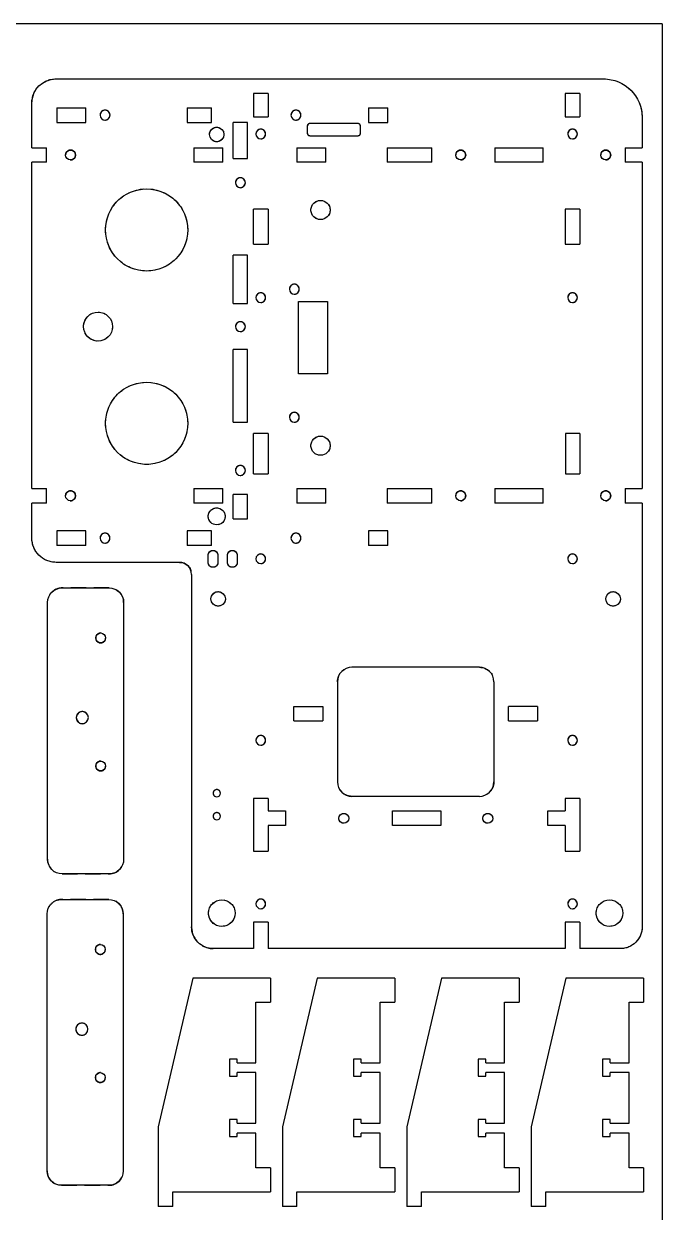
# Model space of a CAD drawing. Header units: millimetres. Extents: x -2614 to 1371, y 670 to 4202.
# Drawn here: x -185.1 to 79.1, y 1061.4 to 1553 of the extents above; entities that cross this region are included whole.
import ezdxf

# ---------------------------------------------------------------- set-up
doc = ezdxf.new("R2010")
doc.units = ezdxf.units.MM
doc.linetypes.add('HIDDEN', pattern=[9.525, 6.35, -3.175])
doc.layers.get('0').update_dxf_attribs({"lineweight": 70})
doc.layers.add('Hidden', color=7, linetype='HIDDEN', lineweight=70)

msp = doc.modelspace()

# ---------------------------------------------------------------- linework, layer by layer
at = {"color": 7, "lineweight": -3}
for p, q in [((79.07, 1553.05), (-1140.13, 1553.05)), ((79.07, 1553.05), (79.07, 670.4)), ((-171.76, 1530.24), (54.75, 1530.24)), ((-181.76, 1501.75), (-181.76, 1520.24)), ((-90.05, 1524.24), (-90.05, 1514.49)), ((-84.05, 1524.24), (-90.05, 1524.24)), ((-84.05, 1524.24), (-84.05, 1514.49)), ((38.95, 1524.24), (38.95, 1514.49)), ((44.95, 1524.24), (38.95, 1524.24)), ((44.95, 1524.24), (44.95, 1514.49)), ((-171.48, 1518.25), (-159.48, 1518.25)), ((-171.48, 1518.25), (-171.48, 1512.25)), ((-159.48, 1512.25), (-159.48, 1518.25)), ((-117.48, 1518.25), (-107.48, 1518.25)), ((-117.48, 1518.25), (-117.48, 1512.25)), ((-107.48, 1512.25), (-107.48, 1518.25)), ((-90.05, 1514.49), (-84.05, 1514.49)), ((-42.49, 1518.25), (-34.49, 1518.25)), ((-42.49, 1518.25), (-42.49, 1512.25)), ((-34.49, 1512.25), (-34.49, 1518.25)), ((38.95, 1514.49), (44.95, 1514.49)), ((-171.48, 1512.25), (-159.48, 1512.25)), ((-117.48, 1512.25), (-107.48, 1512.25)), ((-98.48, 1497.25), (-98.48, 1512.25)), ((-92.48, 1512.25), (-98.48, 1512.25)), ((-92.48, 1497.25), (-92.48, 1512.25)), ((-67.78, 1510.75), (-67.78, 1507.75)), ((-46.78, 1511.75), (-66.78, 1511.75)), ((-45.78, 1507.75), (-45.78, 1510.75)), ((-42.49, 1512.25), (-34.49, 1512.25)), ((70.75, 1514.24), (70.75, 1501.75)), ((-66.78, 1506.75), (-46.78, 1506.75)), ((-181.76, 1501.75), (-175.76, 1501.75)), ((-175.76, 1495.75), (-175.76, 1501.75)), ((-114.76, 1501.75), (-102.76, 1501.75)), ((-114.76, 1501.75), (-114.76, 1495.75)), ((-102.76, 1495.75), (-102.76, 1501.75)), ((-72.18, 1501.75), (-60.18, 1501.75)), ((-72.18, 1501.75), (-72.18, 1495.75)), ((-60.18, 1495.75), (-60.18, 1501.75)), ((-34.75, 1501.75), (-16.3, 1501.75)), ((-34.75, 1501.75), (-34.75, 1495.75)), ((-16.3, 1495.75), (-16.3, 1501.75)), ((9.75, 1501.75), (29.75, 1501.75)), ((9.75, 1501.75), (9.75, 1495.75)), ((29.75, 1495.75), (29.75, 1501.75)), ((63.75, 1501.75), (70.75, 1501.75)), ((63.75, 1501.75), (63.75, 1495.75)), ((-175.76, 1495.75), (-181.76, 1495.75)), ((-181.76, 1360.75), (-181.76, 1495.75)), ((-102.76, 1495.75), (-114.76, 1495.75)), ((-98.48, 1497.25), (-92.48, 1497.25)), ((-60.18, 1495.75), (-72.18, 1495.75)), ((-16.3, 1495.75), (-34.75, 1495.75)), ((29.75, 1495.75), (9.75, 1495.75)), ((70.75, 1495.75), (63.75, 1495.75)), ((70.75, 1495.75), (70.75, 1360.75)), ((-90.05, 1461.8), (-90.05, 1476.39)), ((-84.05, 1476.39), (-90.05, 1476.39)), ((-84.05, 1476.39), (-84.05, 1461.8)), ((38.95, 1476.39), (38.95, 1461.8)), ((44.95, 1476.39), (38.95, 1476.39)), ((44.95, 1476.39), (44.95, 1461.8)), ((-90.05, 1461.8), (-84.05, 1461.8)), ((38.95, 1461.8), (44.95, 1461.8)), ((-98.48, 1437.25), (-98.48, 1457.25)), ((-92.48, 1457.25), (-98.48, 1457.25)), ((-92.48, 1437.25), (-92.48, 1457.25)), ((-98.48, 1437.25), (-92.48, 1437.25)), ((-71.49, 1408.21), (-71.49, 1438.21)), ((-71.49, 1438.21), (-59.49, 1438.21)), ((-59.49, 1438.21), (-59.49, 1408.21)), ((-98.48, 1388.25), (-98.48, 1418.25)), ((-92.48, 1418.25), (-98.48, 1418.25)), ((-92.48, 1388.25), (-92.48, 1418.25)), ((-59.49, 1408.21), (-71.49, 1408.21)), ((-98.48, 1388.25), (-92.48, 1388.25)), ((-90.05, 1366.78), (-90.05, 1383.52)), ((-84.05, 1383.52), (-90.05, 1383.52)), ((-84.05, 1383.52), (-84.05, 1366.78)), ((39.05, 1383.52), (39.05, 1366.78)), ((44.95, 1383.52), (39.05, 1383.52)), ((44.95, 1383.52), (44.95, 1366.78)), ((-90.05, 1366.78), (-84.05, 1366.78)), ((39.05, 1366.78), (44.95, 1366.78)), ((-181.76, 1360.75), (-175.76, 1360.75)), ((-175.76, 1354.75), (-175.76, 1360.75)), ((-114.76, 1360.75), (-102.76, 1360.75)), ((-114.76, 1360.75), (-114.76, 1354.75)), ((-102.76, 1354.75), (-102.76, 1360.75)), ((-98.48, 1348.25), (-98.48, 1358.25)), ((-92.48, 1358.25), (-98.48, 1358.25)), ((-92.48, 1348.25), (-92.48, 1358.25)), ((-72.18, 1360.75), (-60.18, 1360.75)), ((-72.18, 1360.75), (-72.18, 1354.75)), ((-60.18, 1354.75), (-60.18, 1360.75)), ((-34.75, 1360.75), (-16.3, 1360.75)), ((-34.75, 1360.75), (-34.75, 1354.75)), ((-16.3, 1354.75), (-16.3, 1360.75)), ((9.75, 1360.75), (29.75, 1360.75)), ((9.75, 1360.75), (9.75, 1354.75)), ((29.75, 1354.75), (29.75, 1360.75)), ((63.75, 1360.75), (70.75, 1360.75)), ((63.75, 1360.75), (63.75, 1354.75)), ((-175.76, 1354.75), (-181.76, 1354.75)), ((-181.76, 1340.23), (-181.76, 1354.75)), ((-102.76, 1354.75), (-114.76, 1354.75)), ((-60.18, 1354.75), (-72.18, 1354.75)), ((-16.3, 1354.75), (-34.75, 1354.75)), ((29.75, 1354.75), (9.75, 1354.75)), ((70.75, 1354.75), (63.75, 1354.75)), ((70.75, 1354.75), (70.75, 1179.41)), ((-98.48, 1348.25), (-92.48, 1348.25)), ((-159.48, 1343.25), (-171.48, 1343.25)), ((-171.48, 1343.25), (-171.48, 1337.25)), ((-159.48, 1337.25), (-159.48, 1343.25)), ((-107.48, 1343.25), (-117.48, 1343.25)), ((-117.48, 1343.25), (-117.48, 1337.25)), ((-107.48, 1337.25), (-107.48, 1343.25)), ((-34.49, 1343.25), (-42.49, 1343.25)), ((-42.49, 1343.25), (-42.49, 1337.25)), ((-34.49, 1337.25), (-34.49, 1343.25)), ((-159.48, 1337.25), (-171.48, 1337.25)), ((-107.48, 1337.25), (-117.48, 1337.25)), ((-108.81, 1330.17), (-108.81, 1333.17)), ((-104.81, 1333.17), (-104.81, 1330.17)), ((-100.81, 1330.17), (-100.81, 1333.17)), ((-96.81, 1333.17), (-96.81, 1330.17)), ((-34.49, 1337.25), (-42.49, 1337.25)), ((-120.68, 1330.23), (-171.76, 1330.23)), ((-115.68, 1325.23), (-115.68, 1179.41)), ((-169.28, 1319.64), (-149.78, 1319.64)), ((-175.28, 1207.36), (-175.28, 1313.64)), ((-143.78, 1313.64), (-143.78, 1207.36)), ((3.42, 1286.83), (-49.32, 1286.83)), ((-55.32, 1280.83), (-55.32, 1270.25)), ((9.42, 1280.83), (9.42, 1239.4)), ((-73.32, 1270.65), (-61.32, 1270.65)), ((-73.32, 1264.65), (-73.32, 1270.65)), ((-61.32, 1270.65), (-61.32, 1264.65)), ((-55.32, 1270.25), (-55.32, 1239.4)), ((27.42, 1270.65), (15.42, 1270.65)), ((15.42, 1264.65), (15.42, 1270.65)), ((27.42, 1270.65), (27.42, 1264.65)), ((-73.32, 1264.65), (-61.32, 1264.65)), ((15.42, 1264.65), (27.42, 1264.65)), ((-90.05, 1232.55), (-90.05, 1210.7)), ((-84.05, 1232.55), (-90.05, 1232.55)), ((-84.05, 1232.55), (-84.05, 1227.4)), ((3.42, 1233.4), (-49.32, 1233.4)), ((38.95, 1232.55), (38.95, 1227.4)), ((44.95, 1232.55), (38.95, 1232.55)), ((44.95, 1232.55), (44.95, 1210.7)), ((-84.05, 1227.4), (-76.81, 1227.4)), ((-76.81, 1227.4), (-76.81, 1221.4)), ((-32.56, 1221.4), (-32.56, 1227.4)), ((-32.56, 1227.4), (-12.56, 1227.4)), ((-12.56, 1227.4), (-12.56, 1221.4)), ((31.7, 1221.4), (31.7, 1227.4)), ((31.7, 1227.4), (38.95, 1227.4)), ((-84.05, 1221.4), (-84.05, 1210.7)), ((-76.81, 1221.4), (-84.05, 1221.4)), ((-12.56, 1221.4), (-32.56, 1221.4)), ((38.97, 1221.4), (31.7, 1221.4)), ((38.97, 1221.4), (38.97, 1210.7)), ((-90.05, 1210.7), (-84.05, 1210.7)), ((38.97, 1210.7), (44.95, 1210.7)), ((-149.78, 1201.36), (-169.28, 1201.36)), ((-169.44, 1190.76), (-149.94, 1190.76)), ((-175.44, 1078.48), (-175.44, 1184.76)), ((-143.94, 1184.76), (-143.94, 1078.48)), ((-90.05, 1181.41), (-90.05, 1170.41)), ((-84.05, 1181.41), (-90.05, 1181.41)), ((-84.05, 1181.41), (-84.05, 1170.41)), ((38.95, 1181.41), (38.95, 1170.41)), ((44.95, 1181.41), (38.95, 1181.41)), ((44.95, 1181.41), (44.95, 1170.41)), ((-90.05, 1170.41), (-106.68, 1170.41)), ((38.95, 1170.41), (-84.05, 1170.41)), ((61.75, 1170.41), (44.95, 1170.41)), ((-115.12, 1158.25), (-129.45, 1096.73)), ((-83.02, 1158.25), (-115.12, 1158.25)), ((-83.02, 1158.25), (-83.02, 1148.25)), ((-63.74, 1158.25), (-78.07, 1096.73)), ((-31.64, 1158.25), (-63.74, 1158.25)), ((-31.64, 1158.25), (-31.64, 1148.25)), ((-12.26, 1158.25), (-26.59, 1096.73)), ((19.84, 1158.25), (-12.26, 1158.25)), ((19.84, 1158.25), (19.84, 1148.25)), ((39.23, 1158.25), (24.9, 1096.73)), ((71.33, 1158.25), (39.23, 1158.25)), ((71.33, 1158.25), (71.33, 1148.25)), ((-89.02, 1123.2), (-89.02, 1148.25)), ((-89.02, 1148.25), (-83.02, 1148.25)), ((-37.64, 1123.2), (-37.64, 1148.25)), ((-37.64, 1148.25), (-31.64, 1148.25)), ((13.84, 1123.2), (13.84, 1148.25)), ((13.84, 1148.25), (19.84, 1148.25)), ((65.33, 1123.2), (65.33, 1148.25)), ((65.33, 1148.25), (71.33, 1148.25)), ((-100.02, 1124.65), (-100.02, 1117.65)), ((-96.82, 1124.65), (-100.02, 1124.65)), ((-96.82, 1123.2), (-96.82, 1124.65)), ((-96.82, 1123.2), (-89.02, 1123.2)), ((-48.64, 1124.65), (-48.64, 1117.65)), ((-45.44, 1124.65), (-48.64, 1124.65)), ((-45.44, 1123.2), (-45.44, 1124.65)), ((-45.44, 1123.2), (-37.64, 1123.2)), ((2.84, 1124.65), (2.84, 1117.65)), ((6.04, 1124.65), (2.84, 1124.65)), ((6.04, 1123.2), (6.04, 1124.65)), ((6.04, 1123.2), (13.84, 1123.2)), ((54.33, 1124.65), (54.33, 1117.65)), ((57.53, 1124.65), (54.33, 1124.65)), ((57.53, 1123.2), (57.53, 1124.65)), ((57.53, 1123.2), (65.33, 1123.2)), ((-100.02, 1117.65), (-96.82, 1117.65)), ((-96.82, 1117.65), (-96.82, 1119.1)), ((-89.02, 1119.1), (-96.82, 1119.1)), ((-89.02, 1098.2), (-89.02, 1119.1)), ((-48.64, 1117.65), (-45.44, 1117.65)), ((-45.44, 1117.65), (-45.44, 1119.1)), ((-37.64, 1119.1), (-45.44, 1119.1)), ((-37.64, 1098.2), (-37.64, 1119.1)), ((2.84, 1117.65), (6.04, 1117.65)), ((6.04, 1117.65), (6.04, 1119.1)), ((13.84, 1119.1), (6.04, 1119.1)), ((13.84, 1098.2), (13.84, 1119.1)), ((54.33, 1117.65), (57.53, 1117.65)), ((57.53, 1117.65), (57.53, 1119.1)), ((65.33, 1119.1), (57.53, 1119.1)), ((65.33, 1098.2), (65.33, 1119.1)), ((-129.45, 1096.73), (-129.45, 1063.75)), ((-100.02, 1099.65), (-100.02, 1092.65)), ((-96.82, 1099.65), (-100.02, 1099.65)), ((-96.82, 1098.2), (-96.82, 1099.65)), ((-96.82, 1098.2), (-89.02, 1098.2)), ((-78.07, 1096.73), (-78.07, 1063.75)), ((-48.64, 1099.65), (-48.64, 1092.65)), ((-45.44, 1099.65), (-48.64, 1099.65)), ((-45.44, 1098.2), (-45.44, 1099.65)), ((-45.44, 1098.2), (-37.64, 1098.2)), ((-26.59, 1096.73), (-26.59, 1063.75)), ((2.84, 1099.65), (2.84, 1092.65)), ((6.04, 1099.65), (2.84, 1099.65)), ((6.04, 1098.2), (6.04, 1099.65)), ((6.04, 1098.2), (13.84, 1098.2)), ((24.9, 1096.73), (24.9, 1063.75)), ((54.33, 1099.65), (54.33, 1092.65)), ((57.53, 1099.65), (54.33, 1099.65)), ((57.53, 1098.2), (57.53, 1099.65)), ((57.53, 1098.2), (65.33, 1098.2)), ((-100.02, 1092.65), (-96.82, 1092.65)), ((-96.82, 1092.65), (-96.82, 1094.1)), ((-89.02, 1094.1), (-96.82, 1094.1)), ((-89.02, 1079.75), (-89.02, 1094.1)), ((-48.64, 1092.65), (-45.44, 1092.65)), ((-45.44, 1092.65), (-45.44, 1094.1)), ((-37.64, 1094.1), (-45.44, 1094.1)), ((-37.64, 1079.75), (-37.64, 1094.1)), ((2.84, 1092.65), (6.04, 1092.65)), ((6.04, 1092.65), (6.04, 1094.1)), ((13.84, 1094.1), (6.04, 1094.1)), ((13.84, 1079.75), (13.84, 1094.1)), ((54.33, 1092.65), (57.53, 1092.65)), ((57.53, 1092.65), (57.53, 1094.1)), ((65.33, 1094.1), (57.53, 1094.1)), ((65.33, 1079.75), (65.33, 1094.1)), ((-83.02, 1079.75), (-89.02, 1079.75)), ((-83.02, 1079.75), (-83.02, 1069.75)), ((-31.64, 1079.75), (-37.64, 1079.75)), ((-31.64, 1079.75), (-31.64, 1069.75)), ((19.84, 1079.75), (13.84, 1079.75)), ((19.84, 1079.75), (19.84, 1069.75)), ((71.33, 1079.75), (65.33, 1079.75)), ((71.33, 1079.75), (71.33, 1069.75)), ((-149.94, 1072.48), (-169.44, 1072.48)), ((-123.45, 1069.75), (-83.02, 1069.75)), ((-123.45, 1063.75), (-123.45, 1069.75)), ((-72.07, 1069.75), (-31.64, 1069.75)), ((-72.07, 1063.75), (-72.07, 1069.75)), ((-20.59, 1069.75), (19.84, 1069.75)), ((-20.59, 1063.75), (-20.59, 1069.75)), ((30.9, 1069.75), (71.33, 1069.75)), ((30.9, 1063.75), (30.9, 1069.75)), ((-123.45, 1063.75), (-129.45, 1063.75)), ((-72.07, 1063.75), (-78.07, 1063.75)), ((-20.59, 1063.75), (-26.59, 1063.75)), ((30.9, 1063.75), (24.9, 1063.75))]:
    msp.add_line(p, q, dxfattribs=at)
at = {"color": 7, "lineweight": -3, "extrusion": (0, 0, -1)}
for centre, major_axis, start_param, end_param in [((-171.76, 1520.24), (10, 0), 3.141536, 4.712332), ((54.75, 1514.24), (16, 0), 4.712332, 6.283128), ((-171.76, 1340.23), (10, 0), 1.570739, 3.141536), ((-106.81, 1333.17), (2, 0), 3.141536, 6.283128), ((-98.81, 1333.17), (2, 0), 3.141536, 6.283128), ((-106.81, 1330.17), (2, 0), 6.283128, 9.424721), ((-98.81, 1330.17), (2, 0), 6.283128, 9.424721), ((-169.28, 1313.64), (-6, 0), 0, 1.570796), ((-149.78, 1313.64), (-6, 0), 1.570796, 3.141593), ((-169.28, 1207.36), (-6, 0), 4.712389, 6.283185), ((-149.78, 1207.36), (-6, 0), 3.141593, 4.712389), ((-169.44, 1184.76), (-6, 0), 0, 1.570796), ((-149.94, 1184.76), (-6, 0), 1.570796, 3.141593), ((-106.68, 1179.41), (9, 0), 1.570739, 3.141536), ((61.75, 1179.41), (9, 0), 6.283128, 7.853925), ((-169.44, 1078.48), (-6, 0), 4.712389, 6.283185), ((-149.94, 1078.48), (-6, 0), 3.141593, 4.712389)]:
    msp.add_ellipse(centre, major_axis=major_axis, ratio=1, start_param=start_param, end_param=end_param, dxfattribs=at)
for centre, major_axis in [((-151.48, 1515.25), (2.05, 0)), ((-72.49, 1515.25), (2.05, 0)), ((-87.05, 1507.44), (2, 0)), ((41.95, 1507.44), (2, 0)), ((-95.48, 1487.29), (2.05, 0)), ((-87.05, 1439.75), (2, 0)), ((-73.15, 1443.24), (2.05, 0)), ((41.95, 1439.75), (2, 0)), ((-95.48, 1427.75), (2.05, 0)), ((-73.15, 1390.25), (2.05, 0)), ((-95.48, 1368.25), (2.05, 0)), ((-151.49, 1340.25), (2.05, 0)), ((-72.49, 1340.25), (2.05, 0)), ((-87.05, 1331.68), (2, 0)), ((41.95, 1331.68), (2, 0)), ((-160.89, 1265.98), (-2.5, 0)), ((-87.05, 1256.58), (2, 0)), ((41.95, 1256.58), (2, 0)), ((-105.25, 1234.71), (1.5, 0)), ((-105.25, 1225.19), (1.5, 0)), ((-87.05, 1188.91), (2, 0)), ((41.95, 1188.91), (2, 0)), ((-161.06, 1137.1), (-2.5, 0))]:
    msp.add_ellipse(centre, major_axis=major_axis, ratio=1, dxfattribs=at)
at = {"color": 7, "lineweight": -3}
for centre, major_axis in [((-105.28, 1507.25), (-3, 0)), ((-165.76, 1498.75), (-2.05, 0)), ((-4.31, 1498.75), (-2.05, 0)), ((55.69, 1498.75), (-2.05, 0)), ((-134.28, 1467.75), (-17, 0)), ((-62.32, 1476), (-3.97, 0)), ((-154.38, 1427.75), (-6, 0)), ((-134.28, 1387.75), (-17, 0)), ((-62.32, 1378.48), (-3.97, 0)), ((-165.76, 1357.75), (-2.05, 0)), ((-4.31, 1357.75), (-2.05, 0)), ((55.69, 1357.75), (-2.05, 0)), ((-105.28, 1349.25), (-3.5, 0)), ((-104.68, 1315.11), (-3, 0)), ((58.75, 1315.11), (-3, 0)), ((-153.28, 1298.95), (2.05, 0)), ((-153.28, 1245.95), (2.05, 0)), ((-52.68, 1224.3), (-2.05, 0)), ((6.89, 1224.3), (-2.05, 0)), ((-103.18, 1185.11), (-5.5, 0)), ((57.25, 1185.11), (-5.5, 0)), ((-153.44, 1170.06), (2.05, 0)), ((-153.44, 1117.06), (2.05, 0))]:
    msp.add_ellipse(centre, major_axis=major_axis, ratio=1, dxfattribs=at)
for centre, major_axis, start_param, end_param in [((-66.78, 1510.75), (-1, 0), 4.712446, 6.283242), ((-46.78, 1510.75), (-1, 0), 3.14165, 4.712446), ((-66.78, 1507.75), (-1, 0), 0.000057, 1.570853), ((-46.78, 1507.75), (-1, 0), 1.570853, 3.14165), ((-120.68, 1325.23), (-5, 0), 3.14165, 4.712446), ((-49.32, 1280.83), (-6, 0), 4.712446, 6.283242), ((3.42, 1280.83), (-6, 0), 3.14165, 4.712446), ((-49.32, 1239.4), (-6, 0), 0.000057, 1.570853), ((3.42, 1239.4), (-6, 0), 1.570853, 3.14165)]:
    msp.add_ellipse(centre, major_axis=major_axis, ratio=1, start_param=start_param, end_param=end_param, dxfattribs=at)
at = {"layer": 'Hidden', "lineweight": -3}
for p, q in [((-171.76, 1530.24), (54.75, 1530.24)), ((-171.76, 1530.24), (-171.76, 1530.24)), ((54.75, 1530.24), (54.75, 1530.24)), ((-181.76, 1520.24), (-181.76, 1520.24)), ((-84.05, 1524.24), (-90.05, 1524.24)), ((-90.05, 1524.24), (-90.05, 1524.24)), ((-84.05, 1524.24), (-84.05, 1524.24)), ((44.95, 1524.24), (38.95, 1524.24)), ((38.95, 1524.24), (38.95, 1524.24)), ((44.95, 1524.24), (44.95, 1524.24)), ((-171.48, 1518.25), (-159.48, 1518.25)), ((-171.48, 1518.25), (-171.48, 1518.25)), ((-159.48, 1518.25), (-159.48, 1518.25)), ((-117.48, 1518.25), (-107.48, 1518.25)), ((-117.48, 1518.25), (-117.48, 1518.25)), ((-107.48, 1518.25), (-107.48, 1518.25)), ((-90.05, 1514.49), (-84.05, 1514.49)), ((-90.05, 1514.49), (-90.05, 1514.49)), ((-84.05, 1514.49), (-84.05, 1514.49)), ((-42.49, 1518.25), (-34.49, 1518.25)), ((-42.49, 1518.25), (-42.49, 1518.25)), ((-34.49, 1518.25), (-34.49, 1518.25)), ((38.95, 1514.49), (44.95, 1514.49)), ((38.95, 1514.49), (38.95, 1514.49)), ((44.95, 1514.49), (44.95, 1514.49)), ((-171.48, 1512.25), (-159.48, 1512.25)), ((-171.48, 1512.25), (-171.48, 1512.25)), ((-159.48, 1512.25), (-159.48, 1512.25)), ((-117.48, 1512.25), (-107.48, 1512.25)), ((-117.48, 1512.25), (-117.48, 1512.25)), ((-107.48, 1512.25), (-107.48, 1512.25)), ((-98.48, 1512.25), (-98.48, 1512.25)), ((-92.48, 1512.25), (-98.48, 1512.25)), ((-92.48, 1512.25), (-92.48, 1512.25)), ((-67.78, 1510.75), (-67.78, 1510.75)), ((-46.78, 1511.75), (-66.78, 1511.75)), ((-66.78, 1511.75), (-66.78, 1511.75)), ((-46.78, 1511.75), (-46.78, 1511.75)), ((-45.78, 1510.75), (-45.78, 1510.75)), ((-42.49, 1512.25), (-34.49, 1512.25)), ((-42.49, 1512.25), (-42.49, 1512.25)), ((-34.49, 1512.25), (-34.49, 1512.25)), ((70.75, 1514.24), (70.75, 1514.24)), ((-89.05, 1507.44), (-89.05, 1507.44)), ((-85.05, 1507.44), (-85.05, 1507.44)), ((-67.78, 1507.75), (-67.78, 1507.75)), ((-66.78, 1506.75), (-66.78, 1506.75)), ((-66.78, 1506.75), (-46.78, 1506.75)), ((-46.78, 1506.75), (-46.78, 1506.75)), ((-45.78, 1507.75), (-45.78, 1507.75)), ((39.95, 1507.44), (39.95, 1507.44)), ((43.95, 1507.44), (43.95, 1507.44)), ((-181.76, 1501.75), (-175.76, 1501.75)), ((-181.76, 1501.75), (-181.76, 1501.75)), ((-175.76, 1501.75), (-175.76, 1501.75)), ((-114.76, 1501.75), (-102.76, 1501.75)), ((-114.76, 1501.75), (-114.76, 1501.75)), ((-102.76, 1501.75), (-102.76, 1501.75)), ((-72.18, 1501.75), (-60.18, 1501.75)), ((-72.18, 1501.75), (-72.18, 1501.75)), ((-60.18, 1501.75), (-60.18, 1501.75)), ((-34.75, 1501.75), (-16.3, 1501.75)), ((-34.75, 1501.75), (-34.75, 1501.75)), ((-16.3, 1501.75), (-16.3, 1501.75)), ((9.75, 1501.75), (29.75, 1501.75)), ((9.75, 1501.75), (9.75, 1501.75)), ((29.75, 1501.75), (29.75, 1501.75)), ((63.75, 1501.75), (70.75, 1501.75)), ((63.75, 1501.75), (63.75, 1501.75)), ((70.75, 1501.75), (70.75, 1501.75)), ((-175.76, 1495.75), (-181.76, 1495.75)), ((-181.76, 1495.75), (-181.76, 1495.75)), ((-175.76, 1495.75), (-175.76, 1495.75)), ((-102.76, 1495.75), (-114.76, 1495.75)), ((-114.76, 1495.75), (-114.76, 1495.75)), ((-102.76, 1495.75), (-102.76, 1495.75)), ((-98.48, 1497.25), (-98.48, 1497.25)), ((-98.48, 1497.25), (-92.48, 1497.25)), ((-92.48, 1497.25), (-92.48, 1497.25)), ((-60.18, 1495.75), (-72.18, 1495.75)), ((-72.18, 1495.75), (-72.18, 1495.75)), ((-60.18, 1495.75), (-60.18, 1495.75)), ((-16.3, 1495.75), (-34.75, 1495.75)), ((-34.75, 1495.75), (-34.75, 1495.75)), ((-16.3, 1495.75), (-16.3, 1495.75)), ((29.75, 1495.75), (9.75, 1495.75)), ((9.75, 1495.75), (9.75, 1495.75)), ((29.75, 1495.75), (29.75, 1495.75)), ((70.75, 1495.75), (63.75, 1495.75)), ((63.75, 1495.75), (63.75, 1495.75)), ((70.75, 1495.75), (70.75, 1495.75)), ((-90.05, 1476.39), (-90.05, 1476.39)), ((-84.05, 1476.39), (-90.05, 1476.39)), ((-84.05, 1476.39), (-84.05, 1476.39)), ((-66.29, 1476), (-66.29, 1476)), ((-58.35, 1476), (-58.35, 1476)), ((44.95, 1476.39), (38.95, 1476.39)), ((38.95, 1476.39), (38.95, 1476.39)), ((44.95, 1476.39), (44.95, 1476.39)), ((-151.28, 1467.75), (-151.28, 1467.75)), ((-117.28, 1467.75), (-117.28, 1467.75)), ((-90.05, 1461.8), (-90.05, 1461.8)), ((-90.05, 1461.8), (-84.05, 1461.8)), ((-84.05, 1461.8), (-84.05, 1461.8)), ((38.95, 1461.8), (44.95, 1461.8)), ((38.95, 1461.8), (38.95, 1461.8)), ((44.95, 1461.8), (44.95, 1461.8)), ((-98.48, 1457.25), (-98.48, 1457.25)), ((-92.48, 1457.25), (-98.48, 1457.25)), ((-92.48, 1457.25), (-92.48, 1457.25)), ((-98.48, 1437.25), (-98.48, 1437.25)), ((-98.48, 1437.25), (-92.48, 1437.25)), ((-92.48, 1437.25), (-92.48, 1437.25)), ((-89.05, 1439.75), (-89.05, 1439.75)), ((-85.05, 1439.75), (-85.05, 1439.75)), ((-71.49, 1438.21), (-71.49, 1438.2)), ((-71.49, 1438.2), (-59.49, 1438.2)), ((-59.49, 1438.2), (-59.49, 1438.21)), ((39.95, 1439.75), (39.95, 1439.75)), ((43.95, 1439.75), (43.95, 1439.75)), ((-98.48, 1418.25), (-98.48, 1418.25)), ((-92.48, 1418.25), (-98.48, 1418.25)), ((-92.48, 1418.25), (-92.48, 1418.25)), ((-71.49, 1408.2), (-71.49, 1408.21)), ((-59.49, 1408.2), (-71.49, 1408.2)), ((-59.49, 1408.21), (-59.49, 1408.2)), ((-151.28, 1387.75), (-151.28, 1387.75)), ((-117.28, 1387.75), (-117.28, 1387.75)), ((-98.48, 1388.25), (-98.48, 1388.25)), ((-98.48, 1388.25), (-92.48, 1388.25)), ((-92.48, 1388.25), (-92.48, 1388.25)), ((-90.05, 1383.52), (-90.05, 1383.52)), ((-84.05, 1383.52), (-90.05, 1383.52)), ((-84.05, 1383.52), (-84.05, 1383.52)), ((44.95, 1383.52), (39.05, 1383.52)), ((39.05, 1383.52), (39.05, 1383.52)), ((44.95, 1383.52), (44.95, 1383.52)), ((-66.29, 1378.48), (-66.29, 1378.48)), ((-58.35, 1378.48), (-58.35, 1378.48)), ((-90.05, 1366.78), (-90.05, 1366.78)), ((-90.05, 1366.78), (-84.05, 1366.78)), ((-84.05, 1366.78), (-84.05, 1366.78)), ((39.05, 1366.78), (44.95, 1366.78)), ((39.05, 1366.78), (39.05, 1366.78)), ((44.95, 1366.78), (44.95, 1366.78)), ((-181.76, 1360.75), (-175.76, 1360.75)), ((-181.76, 1360.75), (-181.76, 1360.75)), ((-175.76, 1360.75), (-175.76, 1360.75)), ((-114.76, 1360.75), (-102.76, 1360.75)), ((-114.76, 1360.75), (-114.76, 1360.75)), ((-102.76, 1360.75), (-102.76, 1360.75)), ((-98.48, 1358.25), (-98.48, 1358.25)), ((-92.48, 1358.25), (-98.48, 1358.25)), ((-92.48, 1358.25), (-92.48, 1358.25)), ((-72.18, 1360.75), (-60.18, 1360.75)), ((-72.18, 1360.75), (-72.18, 1360.75)), ((-60.18, 1360.75), (-60.18, 1360.75)), ((-34.75, 1360.75), (-16.3, 1360.75)), ((-34.75, 1360.75), (-34.75, 1360.75)), ((-16.3, 1360.75), (-16.3, 1360.75)), ((9.75, 1360.75), (29.75, 1360.75)), ((9.75, 1360.75), (9.75, 1360.75)), ((29.75, 1360.75), (29.75, 1360.75)), ((63.75, 1360.75), (70.75, 1360.75)), ((63.75, 1360.75), (63.75, 1360.75)), ((70.75, 1360.75), (70.75, 1360.75)), ((-175.76, 1354.75), (-181.76, 1354.75)), ((-181.76, 1354.75), (-181.76, 1354.75)), ((-175.76, 1354.75), (-175.76, 1354.75)), ((-102.76, 1354.75), (-114.76, 1354.75)), ((-114.76, 1354.75), (-114.76, 1354.75)), ((-102.76, 1354.75), (-102.76, 1354.75)), ((-60.18, 1354.75), (-72.18, 1354.75)), ((-72.18, 1354.75), (-72.18, 1354.75)), ((-60.18, 1354.75), (-60.18, 1354.75)), ((-16.3, 1354.75), (-34.75, 1354.75)), ((-34.75, 1354.75), (-34.75, 1354.75)), ((-16.3, 1354.75), (-16.3, 1354.75)), ((29.75, 1354.75), (9.75, 1354.75)), ((9.75, 1354.75), (9.75, 1354.75)), ((29.75, 1354.75), (29.75, 1354.75)), ((70.75, 1354.75), (63.75, 1354.75)), ((63.75, 1354.75), (63.75, 1354.75)), ((70.75, 1354.75), (70.75, 1354.75)), ((-98.48, 1348.25), (-98.48, 1348.25)), ((-98.48, 1348.25), (-92.48, 1348.25)), ((-92.48, 1348.25), (-92.48, 1348.25)), ((-159.48, 1343.25), (-171.48, 1343.25)), ((-171.48, 1343.25), (-171.48, 1343.25)), ((-159.48, 1343.25), (-159.48, 1343.25)), ((-107.48, 1343.25), (-117.48, 1343.25)), ((-117.48, 1343.25), (-117.48, 1343.25)), ((-107.48, 1343.25), (-107.48, 1343.25)), ((-34.49, 1343.25), (-42.49, 1343.25)), ((-42.49, 1343.25), (-42.49, 1343.25)), ((-34.49, 1343.25), (-34.49, 1343.25)), ((-181.76, 1340.23), (-181.76, 1340.23)), ((-159.48, 1337.25), (-171.48, 1337.25)), ((-171.48, 1337.25), (-171.48, 1337.25)), ((-159.48, 1337.25), (-159.48, 1337.25)), ((-107.48, 1337.25), (-117.48, 1337.25)), ((-117.48, 1337.25), (-117.48, 1337.25)), ((-108.81, 1333.17), (-108.81, 1333.17)), ((-107.48, 1337.25), (-107.48, 1337.25)), ((-104.81, 1333.17), (-104.81, 1333.17)), ((-100.81, 1333.17), (-100.81, 1333.17)), ((-96.81, 1333.17), (-96.81, 1333.17)), ((-34.49, 1337.25), (-42.49, 1337.25)), ((-42.49, 1337.25), (-42.49, 1337.25)), ((-34.49, 1337.25), (-34.49, 1337.25)), ((-120.68, 1330.23), (-171.76, 1330.23)), ((-171.76, 1330.23), (-171.76, 1330.23)), ((-120.68, 1330.23), (-120.68, 1330.23)), ((-108.81, 1330.17), (-108.81, 1330.17)), ((-104.81, 1330.17), (-104.81, 1330.17)), ((-100.81, 1330.17), (-100.81, 1330.17)), ((-96.81, 1330.17), (-96.81, 1330.17)), ((-89.05, 1331.68), (-89.05, 1331.68)), ((-85.05, 1331.68), (-85.05, 1331.68)), ((39.95, 1331.68), (39.95, 1331.68)), ((43.95, 1331.68), (43.95, 1331.68)), ((-115.68, 1325.23), (-115.68, 1325.23)), ((-169.28, 1319.64), (-169.28, 1319.64)), ((-149.78, 1319.64), (-169.28, 1319.64)), ((-149.78, 1319.64), (-149.78, 1319.64)), ((-175.28, 1313.64), (-175.28, 1313.64)), ((-143.78, 1313.64), (-143.78, 1313.64)), ((-107.68, 1315.11), (-107.68, 1315.11)), ((-101.68, 1315.11), (-101.68, 1315.11)), ((55.75, 1315.11), (55.75, 1315.11)), ((61.75, 1315.11), (61.75, 1315.11)), ((-49.32, 1286.82), (-49.32, 1286.83)), ((3.42, 1286.82), (-49.32, 1286.82)), ((3.42, 1286.83), (3.42, 1286.82)), ((-55.32, 1280.83), (-55.32, 1280.82)), ((9.42, 1280.82), (9.42, 1280.83)), ((27.42, 1270.65), (15.42, 1270.65)), ((15.42, 1270.65), (15.42, 1270.65)), ((15.42, 1270.65), (15.42, 1270.65)), ((27.42, 1270.65), (27.42, 1270.65)), ((27.42, 1270.65), (27.42, 1270.65)), ((-89.05, 1256.58), (-89.05, 1256.58)), ((-85.05, 1256.58), (-85.05, 1256.58)), ((39.95, 1256.58), (39.95, 1256.58)), ((43.95, 1256.58), (43.95, 1256.58)), ((-55.32, 1239.4), (-55.32, 1239.4)), ((9.42, 1239.4), (9.42, 1239.4)), ((-84.05, 1232.55), (-90.05, 1232.55)), ((-90.05, 1232.55), (-90.05, 1232.55)), ((-84.05, 1232.55), (-84.05, 1232.55)), ((-49.32, 1233.4), (-49.32, 1233.4)), ((3.42, 1233.4), (-49.32, 1233.4)), ((3.42, 1233.4), (3.42, 1233.4)), ((44.95, 1232.55), (38.95, 1232.55)), ((38.95, 1232.55), (38.95, 1232.55)), ((44.95, 1232.55), (44.95, 1232.55)), ((-84.05, 1227.4), (-84.05, 1227.4)), ((-84.05, 1227.4), (-76.81, 1227.4)), ((-76.81, 1227.4), (-76.81, 1227.4)), ((-32.56, 1227.4), (-32.56, 1227.4)), ((-32.56, 1227.4), (-12.56, 1227.4)), ((-12.56, 1227.4), (-12.56, 1227.4)), ((31.7, 1227.4), (31.7, 1227.4)), ((31.7, 1227.4), (38.95, 1227.4)), ((38.95, 1227.4), (38.95, 1227.4)), ((-84.05, 1221.4), (-84.05, 1221.4)), ((-76.81, 1221.4), (-84.05, 1221.4)), ((-76.81, 1221.4), (-76.81, 1221.4)), ((-32.56, 1221.4), (-32.56, 1221.4)), ((-12.56, 1221.4), (-32.56, 1221.4)), ((-12.56, 1221.4), (-12.56, 1221.4)), ((31.7, 1221.4), (31.7, 1221.4)), ((38.97, 1221.4), (31.7, 1221.4)), ((38.97, 1221.4), (38.97, 1221.4)), ((-90.05, 1210.7), (-84.05, 1210.7)), ((-90.05, 1210.7), (-90.05, 1210.7)), ((-84.05, 1210.7), (-84.05, 1210.7)), ((38.97, 1210.7), (44.95, 1210.7)), ((38.97, 1210.7), (38.97, 1210.7)), ((44.95, 1210.7), (44.95, 1210.7)), ((-175.28, 1207.36), (-175.28, 1207.36)), ((-143.78, 1207.36), (-143.78, 1207.36)), ((-169.28, 1201.36), (-149.78, 1201.36)), ((-169.28, 1201.36), (-169.28, 1201.36)), ((-149.78, 1201.36), (-149.78, 1201.36)), ((-169.44, 1190.76), (-169.44, 1190.76)), ((-149.94, 1190.76), (-169.44, 1190.76)), ((-149.94, 1190.76), (-149.94, 1190.76)), ((-108.68, 1185.11), (-108.68, 1185.11)), ((-97.68, 1185.11), (-97.68, 1185.11)), ((-89.05, 1188.91), (-89.05, 1188.91)), ((-85.05, 1188.91), (-85.05, 1188.91)), ((39.95, 1188.91), (39.95, 1188.91)), ((43.95, 1188.91), (43.95, 1188.91)), ((51.75, 1185.11), (51.75, 1185.11)), ((62.75, 1185.11), (62.75, 1185.11)), ((-175.44, 1184.76), (-175.44, 1184.76)), ((-143.94, 1184.76), (-143.94, 1184.76)), ((-84.05, 1181.41), (-90.05, 1181.41)), ((-90.05, 1181.41), (-90.05, 1181.41)), ((-84.05, 1181.41), (-84.05, 1181.41)), ((44.95, 1181.41), (38.95, 1181.41)), ((38.95, 1181.41), (38.95, 1181.41)), ((44.95, 1181.41), (44.95, 1181.41)), ((-115.68, 1179.41), (-115.68, 1179.41)), ((70.75, 1179.41), (70.75, 1179.41)), ((-106.68, 1170.41), (-106.68, 1170.41)), ((-90.05, 1170.41), (-106.68, 1170.41)), ((-90.05, 1170.41), (-90.05, 1170.41)), ((38.95, 1170.41), (-84.05, 1170.41)), ((-84.05, 1170.41), (-84.05, 1170.41)), ((38.95, 1170.41), (38.95, 1170.41)), ((44.95, 1170.41), (44.95, 1170.41)), ((61.75, 1170.41), (44.95, 1170.41)), ((61.75, 1170.41), (61.75, 1170.41)), ((-175.44, 1078.48), (-175.44, 1078.48)), ((-143.94, 1078.48), (-143.94, 1078.48)), ((-169.44, 1072.48), (-149.94, 1072.48)), ((-169.44, 1072.48), (-169.44, 1072.48)), ((-149.94, 1072.48), (-149.94, 1072.48))]:
    msp.add_line(p, q, dxfattribs=at)
at = {"layer": 'Hidden', "lineweight": -3, "extrusion": (0, 0, -1)}
for centre, major_axis, start_param, end_param in [((-171.76, 1520.24), (10, 0), 3.141536, 4.712332), ((54.75, 1514.24), (16, 0), 4.712332, 6.283128), ((-171.76, 1340.23), (10, 0), 1.570739, 3.141536), ((-106.81, 1333.17), (2, 0), 3.141536, 6.283128), ((-98.81, 1333.17), (2, 0), 3.141536, 6.283128), ((-120.68, 1325.23), (5, 0), 4.712332, 6.283128), ((-106.81, 1330.17), (2, 0), 6.283128, 9.424721), ((-98.81, 1330.17), (2, 0), 6.283128, 9.424721), ((-49.32, 1280.82), (6, 0), 3.141536, 4.712332), ((3.42, 1280.82), (6, 0), 4.712332, 6.283128), ((-49.32, 1239.4), (6, 0), 1.570739, 3.141536), ((3.42, 1239.4), (6, 0), 6.283128, 7.853925), ((61.75, 1179.41), (9, 0), 6.283128, 7.853925)]:
    msp.add_ellipse(centre, major_axis=major_axis, ratio=1, start_param=start_param, end_param=end_param, dxfattribs=at)
for centre, major_axis in [((-151.48, 1515.25), (2.05, 0)), ((-72.49, 1515.25), (2.05, 0)), ((-87.05, 1507.44), (2, 0)), ((41.95, 1507.44), (2, 0)), ((-165.76, 1498.75), (2.05, 0)), ((-4.31, 1498.75), (2.05, 0)), ((55.69, 1498.75), (2.05, 0)), ((-95.48, 1487.29), (2.05, 0)), ((-87.05, 1439.75), (2, 0)), ((-73.15, 1443.24), (2.05, 0)), ((41.95, 1439.75), (2, 0)), ((-95.48, 1427.75), (2.05, 0)), ((-73.15, 1390.25), (2.05, 0)), ((-95.48, 1368.25), (2.05, 0)), ((-165.76, 1357.75), (2.05, 0)), ((-4.31, 1357.75), (2.05, 0)), ((55.69, 1357.75), (2.05, 0)), ((-151.49, 1340.25), (2.05, 0)), ((-72.49, 1340.25), (2.05, 0)), ((-87.05, 1331.68), (2, 0)), ((41.95, 1331.68), (2, 0)), ((-153.28, 1298.95), (-2.05, 0)), ((-160.89, 1265.98), (-2.5, 0)), ((-87.05, 1256.58), (2, 0)), ((41.95, 1256.58), (2, 0)), ((-153.28, 1245.95), (-2.05, 0)), ((-105.25, 1234.71), (1.5, 0)), ((-105.25, 1225.19), (1.5, 0)), ((-87.05, 1188.91), (2, 0)), ((41.95, 1188.91), (2, 0)), ((-153.44, 1170.06), (-2.05, 0)), ((-161.06, 1137.1), (-2.5, 0)), ((-153.44, 1117.06), (-2.05, 0))]:
    msp.add_ellipse(centre, major_axis=major_axis, ratio=1, dxfattribs=at)
at = {"layer": 'Hidden', "lineweight": -3}
for centre, major_axis in [((-105.28, 1507.25), (-3, 0)), ((-134.28, 1467.75), (-17, 0)), ((-62.32, 1476), (-3.97, 0)), ((-154.38, 1427.75), (-6, 0)), ((-134.28, 1387.75), (-17, 0)), ((-62.32, 1378.48), (-3.97, 0)), ((-105.28, 1349.25), (-3.5, 0)), ((-104.68, 1315.11), (-3, 0)), ((58.75, 1315.11), (-3, 0)), ((-52.68, 1224.3), (-2.05, 0)), ((6.89, 1224.3), (-2.05, 0)), ((-103.18, 1185.11), (-5.5, 0)), ((57.25, 1185.11), (-5.5, 0))]:
    msp.add_ellipse(centre, major_axis=major_axis, ratio=1, dxfattribs=at)
for centre, major_axis, start_param, end_param in [((-66.78, 1510.75), (-1, 0), 4.712446, 6.283242), ((-46.78, 1510.75), (-1, 0), 3.14165, 4.712446), ((-66.78, 1507.75), (-1, 0), 0.000057, 1.570853), ((-46.78, 1507.75), (-1, 0), 1.570853, 3.14165), ((-169.28, 1313.64), (6, 0), 1.570796, 3.141593), ((-149.78, 1313.64), (6, 0), 0, 1.570796), ((-169.28, 1207.36), (6, 0), 3.141593, 4.712389), ((-149.78, 1207.36), (6, 0), 4.712389, 6.283185), ((-169.44, 1184.76), (6, 0), 1.570796, 3.141593), ((-149.94, 1184.76), (6, 0), 0, 1.570796), ((-106.68, 1179.41), (-9, 0), 0.000057, 1.570853), ((-169.44, 1078.48), (6, 0), 3.141593, 4.712389), ((-149.94, 1078.48), (6, 0), 4.712389, 6.283185)]:
    msp.add_ellipse(centre, major_axis=major_axis, ratio=1, start_param=start_param, end_param=end_param, dxfattribs=at)

doc.saveas('drawing.dxf')
